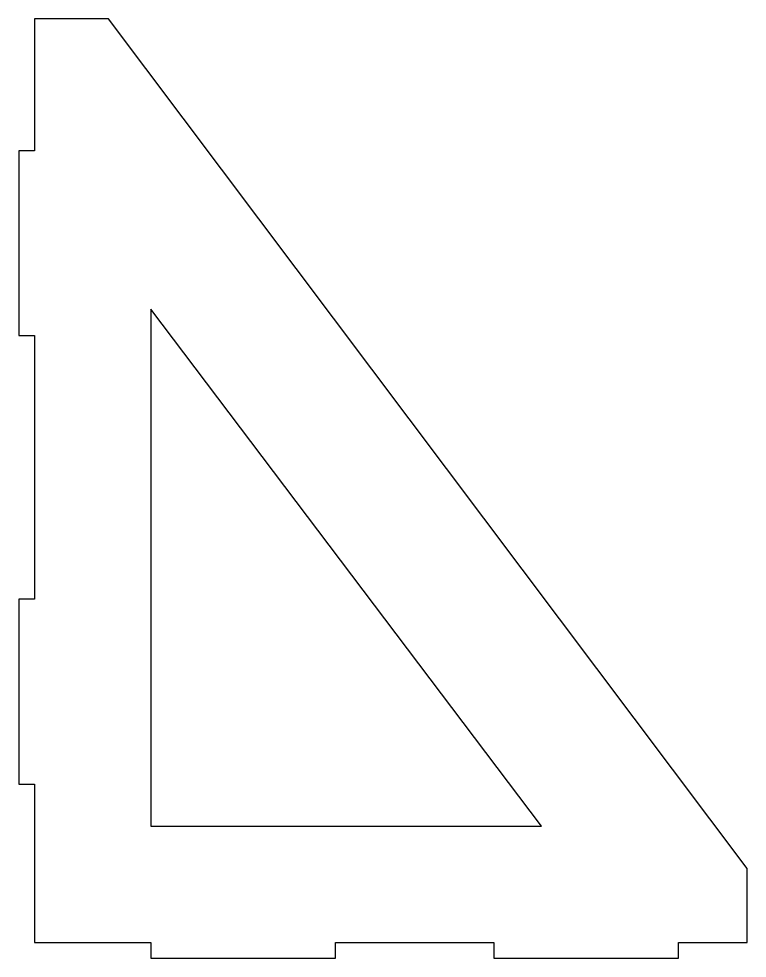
# Model space of a CAD drawing. Header units: metres. Extents: x -3 to 135, y -3 to 175.
import ezdxf

# ---------------------------------------------------------------- set-up
doc = ezdxf.new("R2010")
doc.units = ezdxf.units.M
doc.layers.add('CORTE', color=1, linetype='Continuous')

msp = doc.modelspace()

# ---------------------------------------------------------------- linework, layer by layer
at = {"layer": 'CORTE'}
for points in [[(0, 0), (22, 0), (22, -3), (57, -3), (57, 0), (87, 0), (87, -3), (122, -3), (122, 0), (135, 0), (135, 14), (14, 175), (0, 175), (0, 150), (-3, 150), (-3, 115), (0, 115), (0, 65), (-3, 65), (-3, 30), (0, 30)], [(22, 22), (96, 22), (22, 120)]]:
    msp.add_lwpolyline(points, close=True, dxfattribs=at)

doc.saveas('drawing.dxf')
